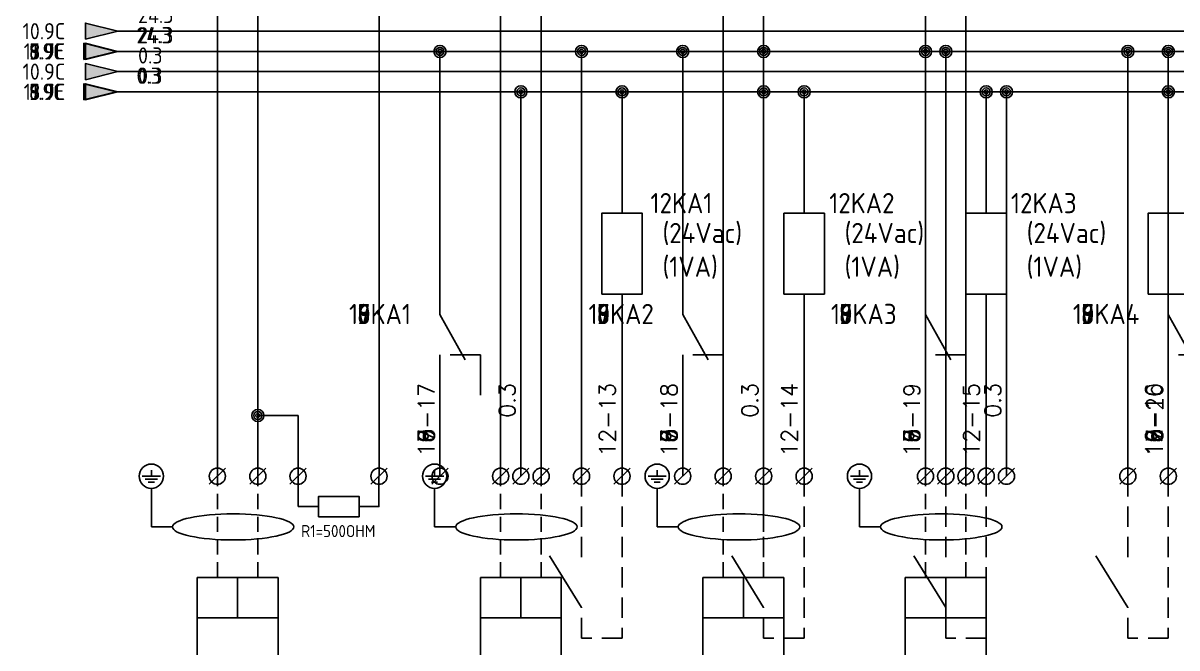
# Model space of a CAD drawing. Extents: x 21 to 417, y 13 to 260.
# Drawn here: x 21 to 163.6, y 101.3 to 178.5 of the extents above; entities that cross this region are included whole.
import ezdxf
from ezdxf.enums import TextEntityAlignment as Align

# ---------------------------------------------------------------- set-up
doc = ezdxf.new("R2010")
doc.units = 0
doc.header["$LTSCALE"] = 10
doc.linetypes.add('NASCOSTA2', pattern=[0.1875, 0.125, -0.0625])
doc.layers.get('0').update_dxf_attribs({"linetype": 'CONTINUOUS'})
for name, color, linetype in [('10', 9, 'CONTINUOUS'), ('11', 9, 'CONTINUOUS'), ('12', 9, 'CONTINUOUS'), ('5', 9, 'CONTINUOUS'), ('6', 9, 'CONTINUOUS'), ('7', 9, 'CONTINUOUS'), ('8', 9, 'CONTINUOUS'), ('9', 9, 'CONTINUOUS')]:
    doc.layers.add(name, color=color, linetype=linetype)
doc.layers.get('0').freeze()
doc.styles.add('SIMPLEX', font='simplex')
doc.styles.add('SPAC', font='isocp.shx')

# ---------------------------------------------------------------- blocks, each defined once
blk = doc.blocks.new('Numero_Filo')
at = {"color": 3, "style": 'SIMPLEX'}
for tag, flags, p in [('SUPPORTO', 9, (-3.29, 2.73)), ('RIP', 1, (-0.92, 2.73)), ('N', 8, (1.08, 0.73))]:
    blk.add_attdef(tag, text='', height=2, rotation=90, dxfattribs=dict(at, flags=flags)).set_placement(p, align=Align.RIGHT)
blk = doc.blocks.new('BLK27')
at = {"color": 7}
blk.add_line((-1, -1), (1, 1), dxfattribs=at)
blk.add_circle((0, 0), 1, dxfattribs=at)
at = {"color": 3, "style": 'SPAC', "flags": 8}
blk.add_attdef('NM', (1.5, -2.5), '', height=2, dxfattribs=at)
blk = doc.blocks.new('SC1_F')
at = {"color": 7}
for p, q in [((-5, -5), (-5, 0)), ((0, 0), (0, -5)), ((-1.25, -5), (-5, -5)), ((0, -10), (-3.125, -4.375)), ((0, -10), (0, -15))]:
    blk.add_line(p, q, dxfattribs=at)
at = {"color": 3, "style": 'SPAC', "width": 0.75, "flags": 8}
for tag, p in [('PINC1', (-6, 0)), ('PINA1', (-1, 0))]:
    blk.add_attdef(tag, text='', height=1.75, rotation=90, dxfattribs=at).set_placement(p, align=Align.RIGHT)
at = {"color": 4, "style": 'SPAC'}
blk.add_attdef('NOME', text='', height=2.5, dxfattribs=at).set_placement((-9.125, -5), align=Align.MIDDLE_RIGHT)
at = {"color": 7, "style": 'SPAC'}
for tag, flags, p in [('REG', 8, (-9.125, -10)), ('FUNZIONE1', 9, (-9.125, -12.5)), ('FUNZIONE2', 9, (-9.125, -15))]:
    blk.add_attdef(tag, text='', height=1.5, dxfattribs=dict(at, flags=flags)).set_placement(p, align=Align.MIDDLE_RIGHT)
at = {"color": 3, "style": 'SPAC', "width": 0.75, "flags": 8}
blk.add_attdef('PINB1', (-1, -15), '', height=1.75, rotation=90, dxfattribs=at)
at = {"color": 6, "style": 'SPAC', "flags": 9}
blk.add_attdef('PRES', (1, -14.5), '', height=1, dxfattribs=at)
blk = doc.blocks.new('_ALIM_1')
at = {"color": 1}
blk.add_lwpolyline([(-4, -1), (0, 0), (-4, 1)], close=True, dxfattribs=at)
blk.add_solid([(-4, 1), (-4, -1), (0, 0)], dxfattribs=at)
at = {"color": 3, "style": 'SPAC'}
blk.add_attdef('SEGNALE', (2.5, 1), '', height=2, dxfattribs=at)
at = {"color": 7, "style": 'SPAC', "flags": 8}
blk.add_attdef('REG', text='', height=2, dxfattribs=at).set_placement((-6.5, -1), align=Align.RIGHT)
at = {"color": 7, "style": 'SPAC'}
for tag, p, flags in [('PRES', (1, -2), 9), ('#LINEA', (1, -3.5), 1)]:
    blk.add_attdef(tag, p, '', height=1, dxfattribs=dict(at, flags=flags))
blk = doc.blocks.new('PUNTO')
for radius in [0.75, 0.5, 0.25]:
    blk.add_circle((0, 0), radius)
blk = doc.blocks.new('PE')
at = {"color": 7}
for p, q in [((-1.125, 0), (1.125, 0)), ((0, 0), (0, 0.75)), ((-0.75, -0.375), (0.75, -0.375)), ((-0.375, -0.75), (0.375, -0.75))]:
    blk.add_line(p, q, dxfattribs=at)
blk.add_circle((0, 0), 1.5, dxfattribs=at)
blk = doc.blocks.new('BLK56')
at = {"color": 7}
for p, q in [((0, 12.5), (0, 17.5)), ((0, 2.5), (0, -2.5))]:
    blk.add_line(p, q, dxfattribs=at)
blk.add_lwpolyline([(-2.5, 2.5), (2.5, 2.5), (2.5, 12.5), (-2.5, 12.5)], close=True, dxfattribs=at)
at = {"color": 4, "style": 'SPAC', "flags": 9}
blk.add_attdef('QUADRO', text='', height=2.5, dxfattribs=at).set_placement((-4, 16), align=Align.RIGHT)
at = {"color": 3, "style": 'SPAC', "width": 0.75, "flags": 8}
blk.add_attdef('PINA1', text='', height=1.75, rotation=90, dxfattribs=at).set_placement((-1, 17.5), align=Align.RIGHT)
at = {"color": 4, "style": 'SPAC'}
blk.add_attdef('NOME', text='', height=2.5, dxfattribs=at).set_placement((-4, 12), align=Align.RIGHT)
at = {"color": 7, "style": 'SPAC', "flags": 9}
for tag, p in [('COSTRUTTORE', (-6, 8.5)), ('TIPO', (-6, 6))]:
    blk.add_attdef(tag, text='', height=1.5, dxfattribs=at).set_placement(p, align=Align.RIGHT)
at = {"color": 6, "style": 'SPAC'}
for tag, p, flags in [('CODICE', (3.5, 3.5), 1), ('OFFSET', (3.5, 2), 9), ('PRES', (3.5, 0.5), 9), ('DESCRIZIONE', (3.5, -1), 9), ('SUPPORTO', (3.5, -2.5), 9), ('PR4', (3.5, -4), 9)]:
    blk.add_attdef(tag, p, '', height=1, dxfattribs=dict(at, flags=flags))
at = {"color": 3, "style": 'SPAC', "width": 0.75, "flags": 8}
blk.add_attdef('PINB1', (-1, -2.5), '', height=1.75, rotation=90, dxfattribs=at)
at = {"color": 7, "style": 'SPAC', "flags": 9}
for tag, p in [('FUNZIONE1', (0, -8.5)), ('FUNZIONE2', (0, -11.5))]:
    blk.add_attdef(tag, text='', height=2, dxfattribs=at).set_placement(p, align=Align.CENTER)

msp = doc.modelspace()

# ---------------------------------------------------------------- linework, layer by layer
at = {"layer": '10', "color": 1, "linetype": 'Continuous'}
for p, q in [((407.5, 175), (32.7, 175)), ((407.5, 170), (32.7, 170))]:
    msp.add_line(p, q, dxfattribs=at)
at = {"layer": '10'}
for p, q in [((72.5, 147.5), (72.5, 175)), ((102.5, 147.5), (102.5, 175)), ((132.5, 147.5), (132.5, 175)), ((162.5, 147.5), (162.5, 175)), ((82.5, 122.5), (82.5, 170)), ((112.5, 122.5), (112.5, 170)), ((142.5, 122.5), (142.5, 170)), ((72.5, 132.5), (72.5, 122.5)), ((102.5, 132.5), (102.5, 122.5)), ((132.5, 132.5), (132.5, 122.5)), ((162.5, 132.5), (162.5, 122.5))]:
    msp.add_line(p, q, dxfattribs=at)
at = {"layer": '11'}
for p, q in [((50, 122.5), (50, 210)), ((85, 122.5), (85, 210)), ((107.5, 122.5), (107.5, 210)), ((137.5, 210), (137.5, 122.5)), ((80, 205), (80, 122.5)), ((112.5, 205), (112.5, 122.5)), ((132.5, 122.5), (132.5, 205)), ((45, 187.5), (45, 122.5)), ((65, 122.5), (65, 182.5)), ((55, 130), (50, 130)), ((55, 122.5), (55, 130)), ((55, 122.5), (55, 118.75)), ((64.97, 122.47), (64.97, 118.72)), ((36.84, 121), (36.84, 116.23)), ((71.84, 121), (71.84, 116.23)), ((99.34, 121), (99.34, 116.23)), ((124.34, 121), (124.34, 116.23)), ((65, 118.75), (62.5, 118.75)), ((39.45, 116.23), (36.84, 116.23)), ((74.45, 116.23), (71.84, 116.23)), ((101.95, 116.23), (99.34, 116.23)), ((126.95, 116.23), (124.34, 116.23)), ((47.5, 110), (42.5, 110)), ((42.5, 110), (42.5, 105)), ((42.5, 87.5), (42.5, 110)), ((47.5, 105), (47.5, 110)), ((52.5, 110), (47.5, 110)), ((47.5, 110), (47.5, 105)), ((52.5, 105), (52.5, 110)), ((52.5, 110), (52.5, 87.5)), ((82.5, 110), (77.5, 110)), ((77.5, 110), (77.5, 105)), ((77.5, 87.5), (77.5, 110)), ((82.5, 105), (82.5, 110)), ((87.5, 110), (82.5, 110)), ((82.5, 110), (82.5, 105)), ((87.5, 105), (87.5, 110)), ((87.5, 110), (87.5, 87.5)), ((110, 110), (105, 110)), ((105, 110), (105, 105)), ((105, 87.5), (105, 110)), ((110, 105), (110, 110)), ((115, 110), (110, 110)), ((110, 110), (110, 105)), ((115, 105), (115, 110)), ((115, 110), (115, 87.5)), ((135, 110), (130, 110)), ((130, 110), (130, 105)), ((130, 87.5), (130, 110)), ((135, 105), (135, 110)), ((140, 110), (135, 110)), ((135, 110), (135, 105)), ((140, 105), (140, 110)), ((140, 110), (140, 87.5)), ((42.5, 105), (47.5, 105)), ((47.5, 105), (52.5, 105)), ((77.5, 105), (82.5, 105)), ((82.5, 105), (87.5, 105)), ((105, 105), (110, 105)), ((110, 105), (115, 105)), ((130, 105), (135, 105)), ((135, 105), (140, 105))]:
    msp.add_line(p, q, dxfattribs=at)
at = {"layer": '11', "color": 1, "linetype": 'Continuous'}
for p, q in [((407.5, 177.5), (32.7, 177.5)), ((407.5, 172.5), (32.7, 172.5))]:
    msp.add_line(p, q, dxfattribs=at)
at = {"layer": '11', "linetype": 'NASCOSTA2', "ltscale": 1.5}
for p, q in [((45, 110), (45, 122.5)), ((50, 110), (50, 122.5)), ((80, 110), (80, 122.5)), ((85, 110), (85, 122.5)), ((107.5, 110), (107.5, 122.5)), ((112.5, 110), (112.5, 122.5)), ((132.5, 110), (132.5, 122.5)), ((137.5, 110), (137.5, 122.5))]:
    msp.add_line(p, q, dxfattribs=at)
at = {"layer": '11', "linetype": 'Continuous'}
msp.add_line((55, 118.75), (57.5, 118.75), dxfattribs=at)
at = {"layer": '11'}
msp.add_lwpolyline([(57.5, 117.5), (57.5, 120), (62.5, 120), (62.5, 117.5)], close=True, dxfattribs=at)
for centre in [(46.95, 116.23), (81.95, 116.23), (109.45, 116.23), (134.45, 116.23)]:
    msp.add_ellipse(centre, major_axis=(7.5, 0), ratio=0.214541, dxfattribs=at)
at = {"layer": '12', "color": 1, "linetype": 'Continuous'}
for p, q in [((405, 175), (32.5, 175)), ((90, 122.5), (90, 175)), ((112.5, 122.5), (112.5, 175)), ((135, 122.5), (135, 175)), ((157.5, 122.5), (157.5, 175)), ((405, 170), (32.5, 170)), ((95, 160), (95, 170)), ((117.5, 160), (117.5, 170)), ((140, 160), (140, 170)), ((162.5, 160), (162.5, 170))]:
    msp.add_line(p, q, dxfattribs=at)
at = {"layer": '12'}
for p, q in [((95, 140), (95, 122.5)), ((117.5, 140), (117.5, 122.5)), ((140, 140), (140, 122.5)), ((162.5, 140), (162.5, 122.5)), ((90, 106.28), (86.05, 112.64)), ((112.5, 106.28), (108.55, 112.64)), ((135, 106.28), (131.05, 112.64)), ((157.5, 106.28), (153.55, 112.64))]:
    msp.add_line(p, q, dxfattribs=at)
at = {"layer": '12', "linetype": 'NASCOSTA2', "ltscale": 2}
for p, q in [((90, 122.5), (90, 112.5)), ((95, 122.5), (95, 102.5)), ((112.5, 122.5), (112.5, 112.5)), ((117.5, 122.5), (117.5, 102.5)), ((135, 122.5), (135, 112.5)), ((140, 122.5), (140, 102.5)), ((157.5, 122.5), (157.5, 112.5)), ((162.5, 122.5), (162.5, 102.5)), ((90, 102.5), (90, 106.28)), ((112.5, 102.5), (112.5, 106.28)), ((135, 102.5), (135, 106.28)), ((157.5, 102.5), (157.5, 106.28)), ((95, 102.5), (90, 102.5)), ((117.5, 102.5), (112.5, 102.5)), ((140, 102.5), (135, 102.5)), ((162.5, 102.5), (157.5, 102.5))]:
    msp.add_line(p, q, dxfattribs=at)
at = {"layer": '5', "color": 1, "linetype": 'Continuous'}
for p, q in [((407.5, 175), (32.7, 175)), ((407.5, 170), (32.7, 170))]:
    msp.add_line(p, q, dxfattribs=at)
at = {"layer": '5'}
for p, q in [((72.5, 147.5), (72.5, 175)), ((102.5, 147.5), (102.5, 175)), ((132.5, 147.5), (132.5, 175)), ((162.5, 147.5), (162.5, 175)), ((82.5, 122.5), (82.5, 170)), ((112.5, 122.5), (112.5, 170)), ((142.5, 122.5), (142.5, 170)), ((72.5, 132.5), (72.5, 122.5)), ((102.5, 132.5), (102.5, 122.5)), ((132.5, 132.5), (132.5, 122.5)), ((162.5, 132.5), (162.5, 122.5))]:
    msp.add_line(p, q, dxfattribs=at)
at = {"layer": '6', "color": 1, "linetype": 'Continuous'}
for p, q in [((407.5, 175), (32.7, 175)), ((407.5, 170), (32.7, 170))]:
    msp.add_line(p, q, dxfattribs=at)
at = {"layer": '6'}
for p, q in [((72.5, 147.5), (72.5, 175)), ((102.5, 147.5), (102.5, 175)), ((132.5, 147.5), (132.5, 175)), ((162.5, 147.5), (162.5, 175)), ((82.5, 122.5), (82.5, 170)), ((112.5, 122.5), (112.5, 170)), ((142.5, 122.5), (142.5, 170)), ((72.5, 132.5), (72.5, 122.5)), ((102.5, 132.5), (102.5, 122.5)), ((132.5, 132.5), (132.5, 122.5)), ((162.5, 132.5), (162.5, 122.5))]:
    msp.add_line(p, q, dxfattribs=at)
at = {"layer": '7', "color": 1, "linetype": 'Continuous'}
for p, q in [((407.5, 175), (32.7, 175)), ((407.5, 170), (32.7, 170))]:
    msp.add_line(p, q, dxfattribs=at)
at = {"layer": '7'}
for p, q in [((72.5, 147.5), (72.5, 175)), ((102.5, 147.5), (102.5, 175)), ((132.5, 147.5), (132.5, 175)), ((162.5, 147.5), (162.5, 175)), ((82.5, 122.5), (82.5, 170)), ((112.5, 122.5), (112.5, 170)), ((142.5, 122.5), (142.5, 170)), ((72.5, 132.5), (72.5, 122.5)), ((102.5, 132.5), (102.5, 122.5)), ((132.5, 132.5), (132.5, 122.5)), ((162.5, 132.5), (162.5, 122.5))]:
    msp.add_line(p, q, dxfattribs=at)
at = {"layer": '8', "color": 1, "linetype": 'Continuous'}
for p, q in [((407.5, 175), (32.7, 175)), ((407.5, 170), (32.7, 170))]:
    msp.add_line(p, q, dxfattribs=at)
at = {"layer": '8'}
for p, q in [((72.5, 147.5), (72.5, 175)), ((102.5, 147.5), (102.5, 175)), ((132.5, 147.5), (132.5, 175)), ((162.5, 147.5), (162.5, 175)), ((82.5, 122.5), (82.5, 170)), ((112.5, 122.5), (112.5, 170)), ((142.5, 122.5), (142.5, 170)), ((72.5, 132.5), (72.5, 122.5)), ((102.5, 132.5), (102.5, 122.5)), ((132.5, 132.5), (132.5, 122.5)), ((162.5, 132.5), (162.5, 122.5))]:
    msp.add_line(p, q, dxfattribs=at)
at = {"layer": '9', "color": 1, "linetype": 'Continuous'}
for p, q in [((407.5, 175), (32.7, 175)), ((407.5, 170), (32.7, 170))]:
    msp.add_line(p, q, dxfattribs=at)
at = {"layer": '9'}
for p, q in [((72.5, 147.5), (72.5, 175)), ((102.5, 147.5), (102.5, 175)), ((132.5, 147.5), (132.5, 175)), ((162.5, 147.5), (162.5, 175)), ((82.5, 122.5), (82.5, 170)), ((112.5, 122.5), (112.5, 170)), ((142.5, 122.5), (142.5, 170)), ((72.5, 132.5), (72.5, 122.5)), ((102.5, 132.5), (102.5, 122.5)), ((132.5, 132.5), (132.5, 122.5)), ((162.5, 132.5), (162.5, 122.5))]:
    msp.add_line(p, q, dxfattribs=at)

# ---------------------------------------------------------------- block references
at = {"layer": '10'}
for name, p, values in [('_ALIM_1', (32.7, 175), {'SEGNALE': '24.3', 'REG': '9.9C'}), ('_ALIM_1', (32.7, 170), {'SEGNALE': '0.3', 'REG': '9.9C'}), ('Numero_Filo', (70.73, 133.28), {'N': '10-17'}), ('Numero_Filo', (80.73, 133.28), {'N': '0.3'}), ('Numero_Filo', (100.73, 133.28), {'N': '10-18'}), ('Numero_Filo', (110.73, 133.28), {'N': '0.3'}), ('Numero_Filo', (130.73, 133.28), {'N': '10-19'}), ('Numero_Filo', (140.73, 133.28), {'N': '0.3'}), ('Numero_Filo', (160.73, 133.28), {'N': '10-20'})]:
    msp.add_blockref(name, p, dxfattribs=at).add_auto_attribs(values)
for name, p in [('PUNTO', (72.5, 175)), ('PUNTO', (102.5, 175)), ('PUNTO', (132.5, 175)), ('PUNTO', (162.5, 175)), ('PUNTO', (82.5, 170)), ('PUNTO', (112.5, 170)), ('PUNTO', (142.5, 170)), ('BLK27', (72.5, 122.5)), ('BLK27', (82.5, 122.5)), ('BLK27', (102.5, 122.5)), ('BLK27', (112.5, 122.5)), ('BLK27', (132.5, 122.5)), ('BLK27', (142.5, 122.5)), ('BLK27', (162.5, 122.5))]:
    msp.add_blockref(name, p, dxfattribs=at)
ref = msp.add_blockref('SC1_F', (72.5, 132.5), dxfattribs=dict(at, rotation=180))
ref.add_attrib('NOME', '10KA1', dxfattribs={"layer": '0', "color": 4, "height": 2.5, "style": 'SPAC'}).set_placement((68.93, 142.55), align=Align.MIDDLE_RIGHT)
ref = msp.add_blockref('SC1_F', (102.5, 132.5), dxfattribs=dict(at, rotation=180))
ref.add_attrib('NOME', '10KA2', dxfattribs={"layer": '0', "color": 4, "height": 2.5, "style": 'SPAC'}).set_placement((98.93, 142.55), align=Align.MIDDLE_RIGHT)
ref = msp.add_blockref('SC1_F', (132.5, 132.5), dxfattribs=dict(at, rotation=180))
ref.add_attrib('NOME', '10KA3', dxfattribs={"layer": '0', "color": 4, "height": 2.5, "style": 'SPAC'}).set_placement((128.93, 142.55), align=Align.MIDDLE_RIGHT)
ref = msp.add_blockref('SC1_F', (162.5, 132.5), dxfattribs=dict(at, rotation=180))
ref.add_attrib('NOME', '10KA4', dxfattribs={"layer": '0', "color": 4, "height": 2.5, "style": 'SPAC'}).set_placement((158.93, 142.55), align=Align.MIDDLE_RIGHT)
at = {"layer": '11'}
for p, values in [((32.7, 177.5), {'SEGNALE': '24.3', 'REG': '10.9C'}), ((32.7, 172.5), {'SEGNALE': '0.3', 'REG': '10.9C'})]:
    msp.add_blockref('_ALIM_1', p, dxfattribs=at).add_auto_attribs(values)
for name, p in [('PUNTO', (50, 130)), ('PE', (36.84, 122.5)), ('BLK27', (45, 122.5)), ('BLK27', (50, 122.5)), ('BLK27', (54.97, 122.5)), ('BLK27', (64.97, 122.5)), ('PE', (71.84, 122.5)), ('BLK27', (80, 122.5)), ('BLK27', (85, 122.5)), ('PE', (99.34, 122.5)), ('BLK27', (107.5, 122.5)), ('BLK27', (112.5, 122.5)), ('PE', (124.34, 122.5)), ('BLK27', (132.5, 122.5)), ('BLK27', (137.5, 122.5))]:
    msp.add_blockref(name, p, dxfattribs=at)
at = {"layer": '12'}
for name, p, values in [('_ALIM_1', (32.5, 175), {'SEGNALE': '24.3', 'REG': '11.9C'}), ('_ALIM_1', (32.5, 170), {'SEGNALE': '0.3', 'REG': '11.9C'}), ('Numero_Filo', (93.1, 133.28), {'N': '12-13'}), ('Numero_Filo', (115.6, 133.28), {'N': '12-14'}), ('Numero_Filo', (138.1, 133.28), {'N': '12-15'}), ('Numero_Filo', (160.6, 133.28), {'N': '12-16'})]:
    msp.add_blockref(name, p, dxfattribs=at).add_auto_attribs(values)
for name, p in [('PUNTO', (90, 175)), ('PUNTO', (112.5, 175)), ('PUNTO', (135, 175)), ('PUNTO', (157.5, 175)), ('PUNTO', (95, 170)), ('PUNTO', (117.5, 170)), ('PUNTO', (140, 170)), ('PUNTO', (162.5, 170)), ('BLK27', (90, 122.5)), ('BLK27', (95, 122.5)), ('BLK27', (112.5, 122.5)), ('BLK27', (117.5, 122.5)), ('BLK27', (135, 122.5)), ('BLK27', (140, 122.5)), ('BLK27', (157.5, 122.5)), ('BLK27', (162.5, 122.5))]:
    msp.add_blockref(name, p, dxfattribs=at)
ref = msp.add_blockref('BLK56', (95, 142.5), dxfattribs=at)
ref.add_attrib('NOME', '12KA1', dxfattribs={"layer": '0', "color": 4, "height": 2.5, "style": 'SPAC'}).set_placement((106.17, 155), align=Align.RIGHT)
ref = msp.add_blockref('BLK56', (117.5, 142.5), dxfattribs=at)
ref.add_attrib('NOME', '12KA2', dxfattribs={"layer": '0', "color": 4, "height": 2.5, "style": 'SPAC'}).set_placement((128.67, 155), align=Align.RIGHT)
ref = msp.add_blockref('BLK56', (140, 142.5), dxfattribs=at)
ref.add_attrib('NOME', '12KA3', dxfattribs={"layer": '0', "color": 4, "height": 2.5, "style": 'SPAC'}).set_placement((151.17, 155), align=Align.RIGHT)
ref = msp.add_blockref('BLK56', (162.5, 142.5), dxfattribs=at)
ref.add_attrib('NOME', '12KA4', dxfattribs={"layer": '0', "color": 4, "height": 2.5, "style": 'SPAC'}).set_placement((173.67, 155), align=Align.RIGHT)
at = {"layer": '5'}
for name, p, values in [('_ALIM_1', (32.7, 175), {'SEGNALE': '24.3', 'REG': '3.7E'}), ('_ALIM_1', (32.7, 170), {'SEGNALE': '0.3', 'REG': '3.7E'}), ('Numero_Filo', (70.73, 133.28), {'N': '5-17'}), ('Numero_Filo', (80.73, 133.28), {'N': '0.3'}), ('Numero_Filo', (100.73, 133.28), {'N': '5-18'}), ('Numero_Filo', (110.73, 133.28), {'N': '0.3'}), ('Numero_Filo', (130.73, 133.28), {'N': '5-19'}), ('Numero_Filo', (140.73, 133.28), {'N': '0.3'}), ('Numero_Filo', (160.73, 133.28), {'N': '5-20'})]:
    msp.add_blockref(name, p, dxfattribs=at).add_auto_attribs(values)
for name, p in [('PUNTO', (72.5, 175)), ('PUNTO', (102.5, 175)), ('PUNTO', (132.5, 175)), ('PUNTO', (162.5, 175)), ('PUNTO', (82.5, 170)), ('PUNTO', (112.5, 170)), ('PUNTO', (142.5, 170)), ('BLK27', (72.5, 122.5)), ('BLK27', (82.5, 122.5)), ('BLK27', (102.5, 122.5)), ('BLK27', (112.5, 122.5)), ('BLK27', (132.5, 122.5)), ('BLK27', (142.5, 122.5)), ('BLK27', (162.5, 122.5))]:
    msp.add_blockref(name, p, dxfattribs=at)
ref = msp.add_blockref('SC1_F', (72.5, 132.5), dxfattribs=dict(at, rotation=180))
ref.add_attrib('NOME', '5KA1', dxfattribs={"layer": '0', "color": 4, "height": 2.5, "style": 'SPAC'}).set_placement((68.93, 142.55), align=Align.MIDDLE_RIGHT)
ref = msp.add_blockref('SC1_F', (102.5, 132.5), dxfattribs=dict(at, rotation=180))
ref.add_attrib('NOME', '5KA2', dxfattribs={"layer": '0', "color": 4, "height": 2.5, "style": 'SPAC'}).set_placement((98.93, 142.55), align=Align.MIDDLE_RIGHT)
ref = msp.add_blockref('SC1_F', (132.5, 132.5), dxfattribs=dict(at, rotation=180))
ref.add_attrib('NOME', '5KA3', dxfattribs={"layer": '0', "color": 4, "height": 2.5, "style": 'SPAC'}).set_placement((128.93, 142.55), align=Align.MIDDLE_RIGHT)
ref = msp.add_blockref('SC1_F', (162.5, 132.5), dxfattribs=dict(at, rotation=180))
ref.add_attrib('NOME', '5KA4', dxfattribs={"layer": '0', "color": 4, "height": 2.5, "style": 'SPAC'}).set_placement((158.93, 142.55), align=Align.MIDDLE_RIGHT)
at = {"layer": '6'}
for name, p, values in [('_ALIM_1', (32.7, 175), {'SEGNALE': '24.3', 'REG': '5.9C'}), ('_ALIM_1', (32.7, 170), {'SEGNALE': '0.3', 'REG': '5.9C'}), ('Numero_Filo', (70.73, 133.28), {'N': '6-17'}), ('Numero_Filo', (80.73, 133.28), {'N': '0.3'}), ('Numero_Filo', (100.73, 133.28), {'N': '6-18'}), ('Numero_Filo', (110.73, 133.28), {'N': '0.3'}), ('Numero_Filo', (130.73, 133.28), {'N': '6-19'}), ('Numero_Filo', (140.73, 133.28), {'N': '0.3'}), ('Numero_Filo', (160.73, 133.28), {'N': '6-20'})]:
    msp.add_blockref(name, p, dxfattribs=at).add_auto_attribs(values)
for name, p in [('PUNTO', (72.5, 175)), ('PUNTO', (102.5, 175)), ('PUNTO', (132.5, 175)), ('PUNTO', (162.5, 175)), ('PUNTO', (82.5, 170)), ('PUNTO', (112.5, 170)), ('PUNTO', (142.5, 170)), ('BLK27', (72.5, 122.5)), ('BLK27', (82.5, 122.5)), ('BLK27', (102.5, 122.5)), ('BLK27', (112.5, 122.5)), ('BLK27', (132.5, 122.5)), ('BLK27', (142.5, 122.5)), ('BLK27', (162.5, 122.5))]:
    msp.add_blockref(name, p, dxfattribs=at)
ref = msp.add_blockref('SC1_F', (72.5, 132.5), dxfattribs=dict(at, rotation=180))
ref.add_attrib('NOME', '6KA1', dxfattribs={"layer": '0', "color": 4, "height": 2.5, "style": 'SPAC'}).set_placement((68.93, 142.55), align=Align.MIDDLE_RIGHT)
ref = msp.add_blockref('SC1_F', (102.5, 132.5), dxfattribs=dict(at, rotation=180))
ref.add_attrib('NOME', '6KA2', dxfattribs={"layer": '0', "color": 4, "height": 2.5, "style": 'SPAC'}).set_placement((98.93, 142.55), align=Align.MIDDLE_RIGHT)
ref = msp.add_blockref('SC1_F', (132.5, 132.5), dxfattribs=dict(at, rotation=180))
ref.add_attrib('NOME', '6KA3', dxfattribs={"layer": '0', "color": 4, "height": 2.5, "style": 'SPAC'}).set_placement((128.93, 142.55), align=Align.MIDDLE_RIGHT)
ref = msp.add_blockref('SC1_F', (162.5, 132.5), dxfattribs=dict(at, rotation=180))
ref.add_attrib('NOME', '6KA4', dxfattribs={"layer": '0', "color": 4, "height": 2.5, "style": 'SPAC'}).set_placement((158.93, 142.55), align=Align.MIDDLE_RIGHT)
at = {"layer": '7'}
for name, p, values in [('_ALIM_1', (32.7, 175), {'SEGNALE': '24.3', 'REG': '6.9C'}), ('_ALIM_1', (32.7, 170), {'SEGNALE': '0.3', 'REG': '6.9C'}), ('Numero_Filo', (70.73, 133.28), {'N': '7-17'}), ('Numero_Filo', (80.73, 133.28), {'N': '0.3'}), ('Numero_Filo', (100.73, 133.28), {'N': '7-18'}), ('Numero_Filo', (110.73, 133.28), {'N': '0.3'}), ('Numero_Filo', (130.73, 133.28), {'N': '7-19'}), ('Numero_Filo', (140.73, 133.28), {'N': '0.3'}), ('Numero_Filo', (160.73, 133.28), {'N': '7-20'})]:
    msp.add_blockref(name, p, dxfattribs=at).add_auto_attribs(values)
for name, p in [('PUNTO', (72.5, 175)), ('PUNTO', (102.5, 175)), ('PUNTO', (132.5, 175)), ('PUNTO', (162.5, 175)), ('PUNTO', (82.5, 170)), ('PUNTO', (112.5, 170)), ('PUNTO', (142.5, 170)), ('BLK27', (72.5, 122.5)), ('BLK27', (82.5, 122.5)), ('BLK27', (102.5, 122.5)), ('BLK27', (112.5, 122.5)), ('BLK27', (132.5, 122.5)), ('BLK27', (142.5, 122.5)), ('BLK27', (162.5, 122.5))]:
    msp.add_blockref(name, p, dxfattribs=at)
ref = msp.add_blockref('SC1_F', (72.5, 132.5), dxfattribs=dict(at, rotation=180))
ref.add_attrib('NOME', '7KA1', dxfattribs={"layer": '0', "color": 4, "height": 2.5, "style": 'SPAC'}).set_placement((68.93, 142.55), align=Align.MIDDLE_RIGHT)
ref = msp.add_blockref('SC1_F', (102.5, 132.5), dxfattribs=dict(at, rotation=180))
ref.add_attrib('NOME', '7KA2', dxfattribs={"layer": '0', "color": 4, "height": 2.5, "style": 'SPAC'}).set_placement((98.93, 142.55), align=Align.MIDDLE_RIGHT)
ref = msp.add_blockref('SC1_F', (132.5, 132.5), dxfattribs=dict(at, rotation=180))
ref.add_attrib('NOME', '7KA3', dxfattribs={"layer": '0', "color": 4, "height": 2.5, "style": 'SPAC'}).set_placement((128.93, 142.55), align=Align.MIDDLE_RIGHT)
ref = msp.add_blockref('SC1_F', (162.5, 132.5), dxfattribs=dict(at, rotation=180))
ref.add_attrib('NOME', '7KA4', dxfattribs={"layer": '0', "color": 4, "height": 2.5, "style": 'SPAC'}).set_placement((158.93, 142.55), align=Align.MIDDLE_RIGHT)
at = {"layer": '8'}
for name, p, values in [('_ALIM_1', (32.7, 175), {'SEGNALE': '24.3', 'REG': '7.9C'}), ('_ALIM_1', (32.7, 170), {'SEGNALE': '0.3', 'REG': '7.9C'}), ('Numero_Filo', (70.73, 133.28), {'N': '8-17'}), ('Numero_Filo', (80.73, 133.28), {'N': '0.3'}), ('Numero_Filo', (100.73, 133.28), {'N': '8-18'}), ('Numero_Filo', (110.73, 133.28), {'N': '0.3'}), ('Numero_Filo', (130.73, 133.28), {'N': '8-19'}), ('Numero_Filo', (140.73, 133.28), {'N': '0.3'}), ('Numero_Filo', (160.73, 133.28), {'N': '8-20'})]:
    msp.add_blockref(name, p, dxfattribs=at).add_auto_attribs(values)
for name, p in [('PUNTO', (72.5, 175)), ('PUNTO', (102.5, 175)), ('PUNTO', (132.5, 175)), ('PUNTO', (162.5, 175)), ('PUNTO', (82.5, 170)), ('PUNTO', (112.5, 170)), ('PUNTO', (142.5, 170)), ('BLK27', (72.5, 122.5)), ('BLK27', (82.5, 122.5)), ('BLK27', (102.5, 122.5)), ('BLK27', (112.5, 122.5)), ('BLK27', (132.5, 122.5)), ('BLK27', (142.5, 122.5)), ('BLK27', (162.5, 122.5))]:
    msp.add_blockref(name, p, dxfattribs=at)
ref = msp.add_blockref('SC1_F', (72.5, 132.5), dxfattribs=dict(at, rotation=180))
ref.add_attrib('NOME', '8KA1', dxfattribs={"layer": '0', "color": 4, "height": 2.5, "style": 'SPAC'}).set_placement((68.93, 142.55), align=Align.MIDDLE_RIGHT)
ref = msp.add_blockref('SC1_F', (102.5, 132.5), dxfattribs=dict(at, rotation=180))
ref.add_attrib('NOME', '8KA2', dxfattribs={"layer": '0', "color": 4, "height": 2.5, "style": 'SPAC'}).set_placement((98.93, 142.55), align=Align.MIDDLE_RIGHT)
ref = msp.add_blockref('SC1_F', (132.5, 132.5), dxfattribs=dict(at, rotation=180))
ref.add_attrib('NOME', '8KA3', dxfattribs={"layer": '0', "color": 4, "height": 2.5, "style": 'SPAC'}).set_placement((128.93, 142.55), align=Align.MIDDLE_RIGHT)
ref = msp.add_blockref('SC1_F', (162.5, 132.5), dxfattribs=dict(at, rotation=180))
ref.add_attrib('NOME', '8KA4', dxfattribs={"layer": '0', "color": 4, "height": 2.5, "style": 'SPAC'}).set_placement((158.93, 142.55), align=Align.MIDDLE_RIGHT)
at = {"layer": '9'}
for name, p, values in [('_ALIM_1', (32.7, 175), {'SEGNALE': '24.3', 'REG': '8.9C'}), ('_ALIM_1', (32.7, 170), {'SEGNALE': '0.3', 'REG': '8.9C'}), ('Numero_Filo', (70.73, 133.28), {'N': '9-17'}), ('Numero_Filo', (80.73, 133.28), {'N': '0.3'}), ('Numero_Filo', (100.73, 133.28), {'N': '9-18'}), ('Numero_Filo', (110.73, 133.28), {'N': '0.3'}), ('Numero_Filo', (130.73, 133.28), {'N': '9-19'}), ('Numero_Filo', (140.73, 133.28), {'N': '0.3'}), ('Numero_Filo', (160.73, 133.28), {'N': '9-20'})]:
    msp.add_blockref(name, p, dxfattribs=at).add_auto_attribs(values)
for name, p in [('PUNTO', (72.5, 175)), ('PUNTO', (102.5, 175)), ('PUNTO', (132.5, 175)), ('PUNTO', (162.5, 175)), ('PUNTO', (82.5, 170)), ('PUNTO', (112.5, 170)), ('PUNTO', (142.5, 170)), ('BLK27', (72.5, 122.5)), ('BLK27', (82.5, 122.5)), ('BLK27', (102.5, 122.5)), ('BLK27', (112.5, 122.5)), ('BLK27', (132.5, 122.5)), ('BLK27', (142.5, 122.5)), ('BLK27', (162.5, 122.5))]:
    msp.add_blockref(name, p, dxfattribs=at)
ref = msp.add_blockref('SC1_F', (72.5, 132.5), dxfattribs=dict(at, rotation=180))
ref.add_attrib('NOME', '9KA1', dxfattribs={"layer": '0', "color": 4, "height": 2.5, "style": 'SPAC'}).set_placement((68.93, 142.55), align=Align.MIDDLE_RIGHT)
ref = msp.add_blockref('SC1_F', (102.5, 132.5), dxfattribs=dict(at, rotation=180))
ref.add_attrib('NOME', '9KA2', dxfattribs={"layer": '0', "color": 4, "height": 2.5, "style": 'SPAC'}).set_placement((98.93, 142.55), align=Align.MIDDLE_RIGHT)
ref = msp.add_blockref('SC1_F', (132.5, 132.5), dxfattribs=dict(at, rotation=180))
ref.add_attrib('NOME', '9KA3', dxfattribs={"layer": '0', "color": 4, "height": 2.5, "style": 'SPAC'}).set_placement((128.93, 142.55), align=Align.MIDDLE_RIGHT)
ref = msp.add_blockref('SC1_F', (162.5, 132.5), dxfattribs=dict(at, rotation=180))
ref.add_attrib('NOME', '9KA4', dxfattribs={"layer": '0', "color": 4, "height": 2.5, "style": 'SPAC'}).set_placement((158.93, 142.55), align=Align.MIDDLE_RIGHT)

# ---------------------------------------------------------------- texts
at = {"layer": '11', "insert": (52.12, 116.47), "char_height": 1.5, "width": 15.6393, "attachment_point": 1, "style": 'SPAC'}
msp.add_mtext('\\pxqc;R1=500OHM', dxfattribs=at)
at = {"layer": '12', "char_height": 2.5, "width": 8.8744, "attachment_point": 1, "style": 'SPAC'}
for insert in [(100, 153.81), (122.5, 153.81), (145, 153.81)]:
    msp.add_mtext('(24Vac)\\P(1VA)', dxfattribs=dict(at, insert=insert))

doc.saveas('drawing.dxf')
